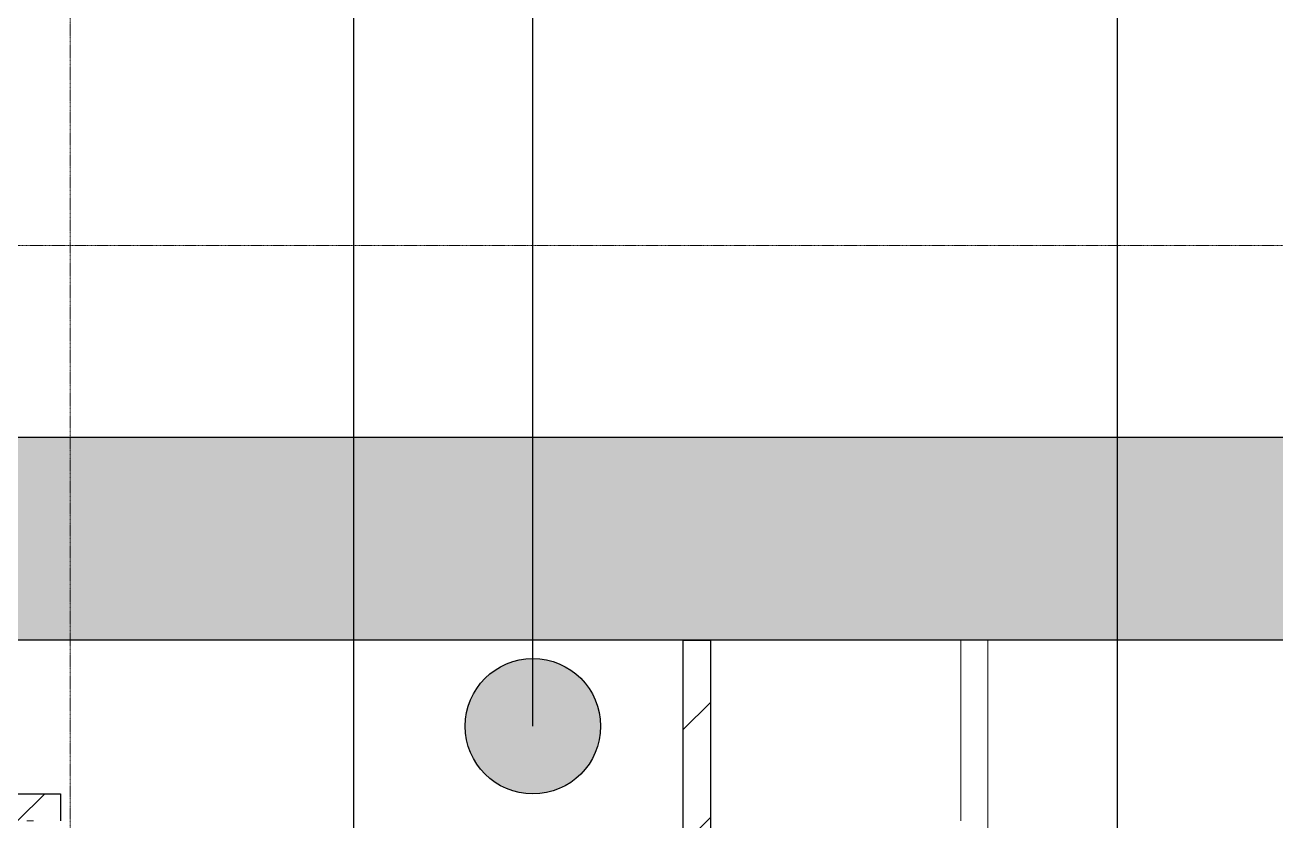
# Model space of a CAD drawing. Header units: millimetres. Extents: x -962357 to -591296, y -195428 to 59420.
# Drawn here: x -733613 to -724373, y 7945 to 13823 of the extents above; entities that cross this region are included whole.
import ezdxf

# ---------------------------------------------------------------- set-up
doc = ezdxf.new("R2010")
doc.units = ezdxf.units.MM
doc.linetypes.add('DPA_Grid _ Level 100', pattern=[10, 5.5, -1.6, 1.3, -1.6])
for name, color, linetype, lineweight in [('A-ANNO-NOTE', 3, 'Continuous', 25), ('A-FLOR-E', 2, 'Continuous', 9), ('A-ROOM-IDEN', 3, 'Continuous', 25), ('A-WALL', 5, 'Continuous', 9), ('A-WALL-PATT', 1, 'Continuous', 9), ('I-WALL-E', 2, 'Continuous', 9), ('S-GRID', 251, 'Continuous', 9), ('WALL-E', 2, 'Continuous', 9)]:
    doc.layers.add(name, color=color, linetype=linetype, lineweight=lineweight)
pattern_1 = [(45, (2.4, 1), (-424.26407, 424.26407), [])]

msp = doc.modelspace()

# ---------------------------------------------------------------- hatches: boundary and pattern name
at = {"layer": 'A-ROOM-IDEN'}
h = msp.add_hatch(color=256, dxfattribs=at)
edge = h.paths.add_edge_path()
edge.add_arc((-729861.2, 8644.9), 500, 0, 360)
at = {"layer": 'A-WALL-PATT'}
h = msp.add_hatch(dxfattribs=at)
h.set_pattern_fill('FP_1', color=256, style=0, pattern_type=2)
h.set_pattern_definition([(50, (2.4, 1), (3643.682, -318.781), [381, -4191]), (355, (2.4, 1), (-704.856, 3821.136), [304.8, -3352.8]), (100.451, (306, -25.6), (2938.852, 3502.332), [323.8, -3561.801]), (46.184, (2.4, 1017), (5421.58, -840.856), [571.5, -6286.5]), (96.636, (454, 947), (4748.05, 4948.55), [485.7, -5342.7]), (351.184, (2.4, 1017), (4748.1, 4948.506), [457.2, -5029.2]), (21, (510.4, 763), (3032.288, -2045.304), [381, -4191]), (326, (510.4, 763), (1236.042, 3683.762), [304.8, -3352.8]), (71.451, (763, 592.5), (4268.343, 1638.425), [323.8, -3561.801]), (37.5, (2.4, 1), (61.772, 1691.1008), [167.64, -3144.52, 167.64, -3235.96, -3365.5]), (37.5, (2.4, 1), (61.772, 1691.1008), [-6715.76, 167.64, -3197.86]), (7.5, (2.4, 1), (1336.3933, 2003.6115), [167.64, -1772.92, 167.64, -3068.32, -1282.7]), (7.5, (2.4, 1), (1336.3933, 2003.6115), [-5176.52, 167.64, -1115.06]), (327.5, (-1130.5, 1), (2711.8178, -114.5786), [167.64, -1102.36, 167.64, -3794.76, -5257.8]), (327.5, (-1130.5, 1), (2711.8178, -114.5786), [-5232.4, 167.64, -5090.16]), (317.5, (-1638.5, 1), (2962.5856, 508.5334), [167.64, -1483.36, 167.64, -2463.8, -3733.8]), (317.5, (-1638.5, 1), (2962.5856, 508.5334), [-4282.44, 167.64, -3566.16])])
h.paths.add_polyline_path([(-714051, 9280), (-653820, 9280), (-653820, 10780), (-743520, 10780), (-743520, 9280), (-719862.1, 9280)])
h = msp.add_hatch(dxfattribs=at)
h.set_pattern_fill('FP_2', color=256, style=0, pattern_type=2)
h.set_pattern_definition(pattern_1)
h.paths.add_polyline_path([(-728578.6, 4270), (-728550, 4270), (-728550, 9280), (-728750, 9280), (-728750, 4270)])
h = msp.add_hatch(dxfattribs=at)
h.set_pattern_fill('FP_2', color=256, style=0, pattern_type=2)
h.set_pattern_definition(pattern_1)
h.paths.add_polyline_path([(-733549.7, 7945), (-733349.7, 7945), (-733349.7, 8145), (-755055, 8145), (-755055, 7945), (-741756.1, 7945), (-741778.5, 7955), (-741980, 7955), (-741980, 8045), (-741950, 8045), (-741936.6, 8074.9), (-741869.6, 8045), (-740780, 8045), (-740780, 7955), (-741668.2, 7955), (-741645.8, 7945), (-739356.1, 7945), (-739378.5, 7955), (-739580, 7955), (-739580, 8045), (-739550, 8045), (-739536.6, 8074.9), (-739469.6, 8045), (-738380, 8045), (-738380, 7955), (-739268.2, 7955), (-739245.8, 7945), (-734389.7, 7945)])

# ---------------------------------------------------------------- linework, layer by layer
at = {"layer": 'A-ANNO-NOTE'}
msp.add_line((-731184.8, 5609.4), (-731184.8, 17540), dxfattribs=at)
at = {"layer": 'A-FLOR-E'}
for p, q in [((-653820.7, 9280), (-745018.9, 9280)), ((-745018.9, 9280), (-726699.7, 9280)), ((-726699.7, 9280), (-745018.9, 9280))]:
    msp.add_line(p, q, dxfattribs=at)
at = {"layer": 'A-ROOM-IDEN'}
for p, q in [((-725543.7, 6617.3), (-725543.7, 23611)), ((-729861.2, 8644.9), (-729861.2, 20767.4))]:
    msp.add_line(p, q, dxfattribs=at)
msp.add_circle((-729861.2, 8644.9), 500, dxfattribs=at)
at = {"layer": 'A-WALL', "color": 7, "lineweight": 25}
for p, q in [((-743520, 10780), (-653820, 10780)), ((-653820, 9280), (-743520, 9280)), ((-728750, 4270), (-728750, 9280)), ((-728750, 9280), (-728550, 9280)), ((-728550, 9280), (-728550, 4270)), ((-738380, 8145), (-733349.7, 8145)), ((-733349.7, 8145), (-733349.7, 7945))]:
    msp.add_line(p, q, dxfattribs=at)
at = {"layer": 'I-WALL-E'}
for p, q in [((-733599.7, 7945), (-733549.7, 7945)), ((-733549.7, 7945), (-733599.7, 7945))]:
    msp.add_line(p, q, dxfattribs=at)
at = {"layer": 'S-GRID', "linetype": 'DPA_Grid _ Level 100'}
for p, q in [((-733280, -30741.3), (-733280, 54920.2)), ((-601518.7, 12195), (-957857, 12195))]:
    msp.add_line(p, q, dxfattribs=at)
at = {"layer": 'WALL-E'}
for p, q in [((-726699.7, 9280), (-726699.7, 7945)), ((-726699.7, 9280), (-726499.7, 9280)), ((-726499.7, 9280), (-726699.7, 9280)), ((-726499.7, 4270), (-726499.7, 9280)), ((-733599.7, 7945), (-733549.7, 7945)), ((-733599.7, 7945), (-733549.7, 7945))]:
    msp.add_line(p, q, dxfattribs=at)

doc.saveas('drawing.dxf')
